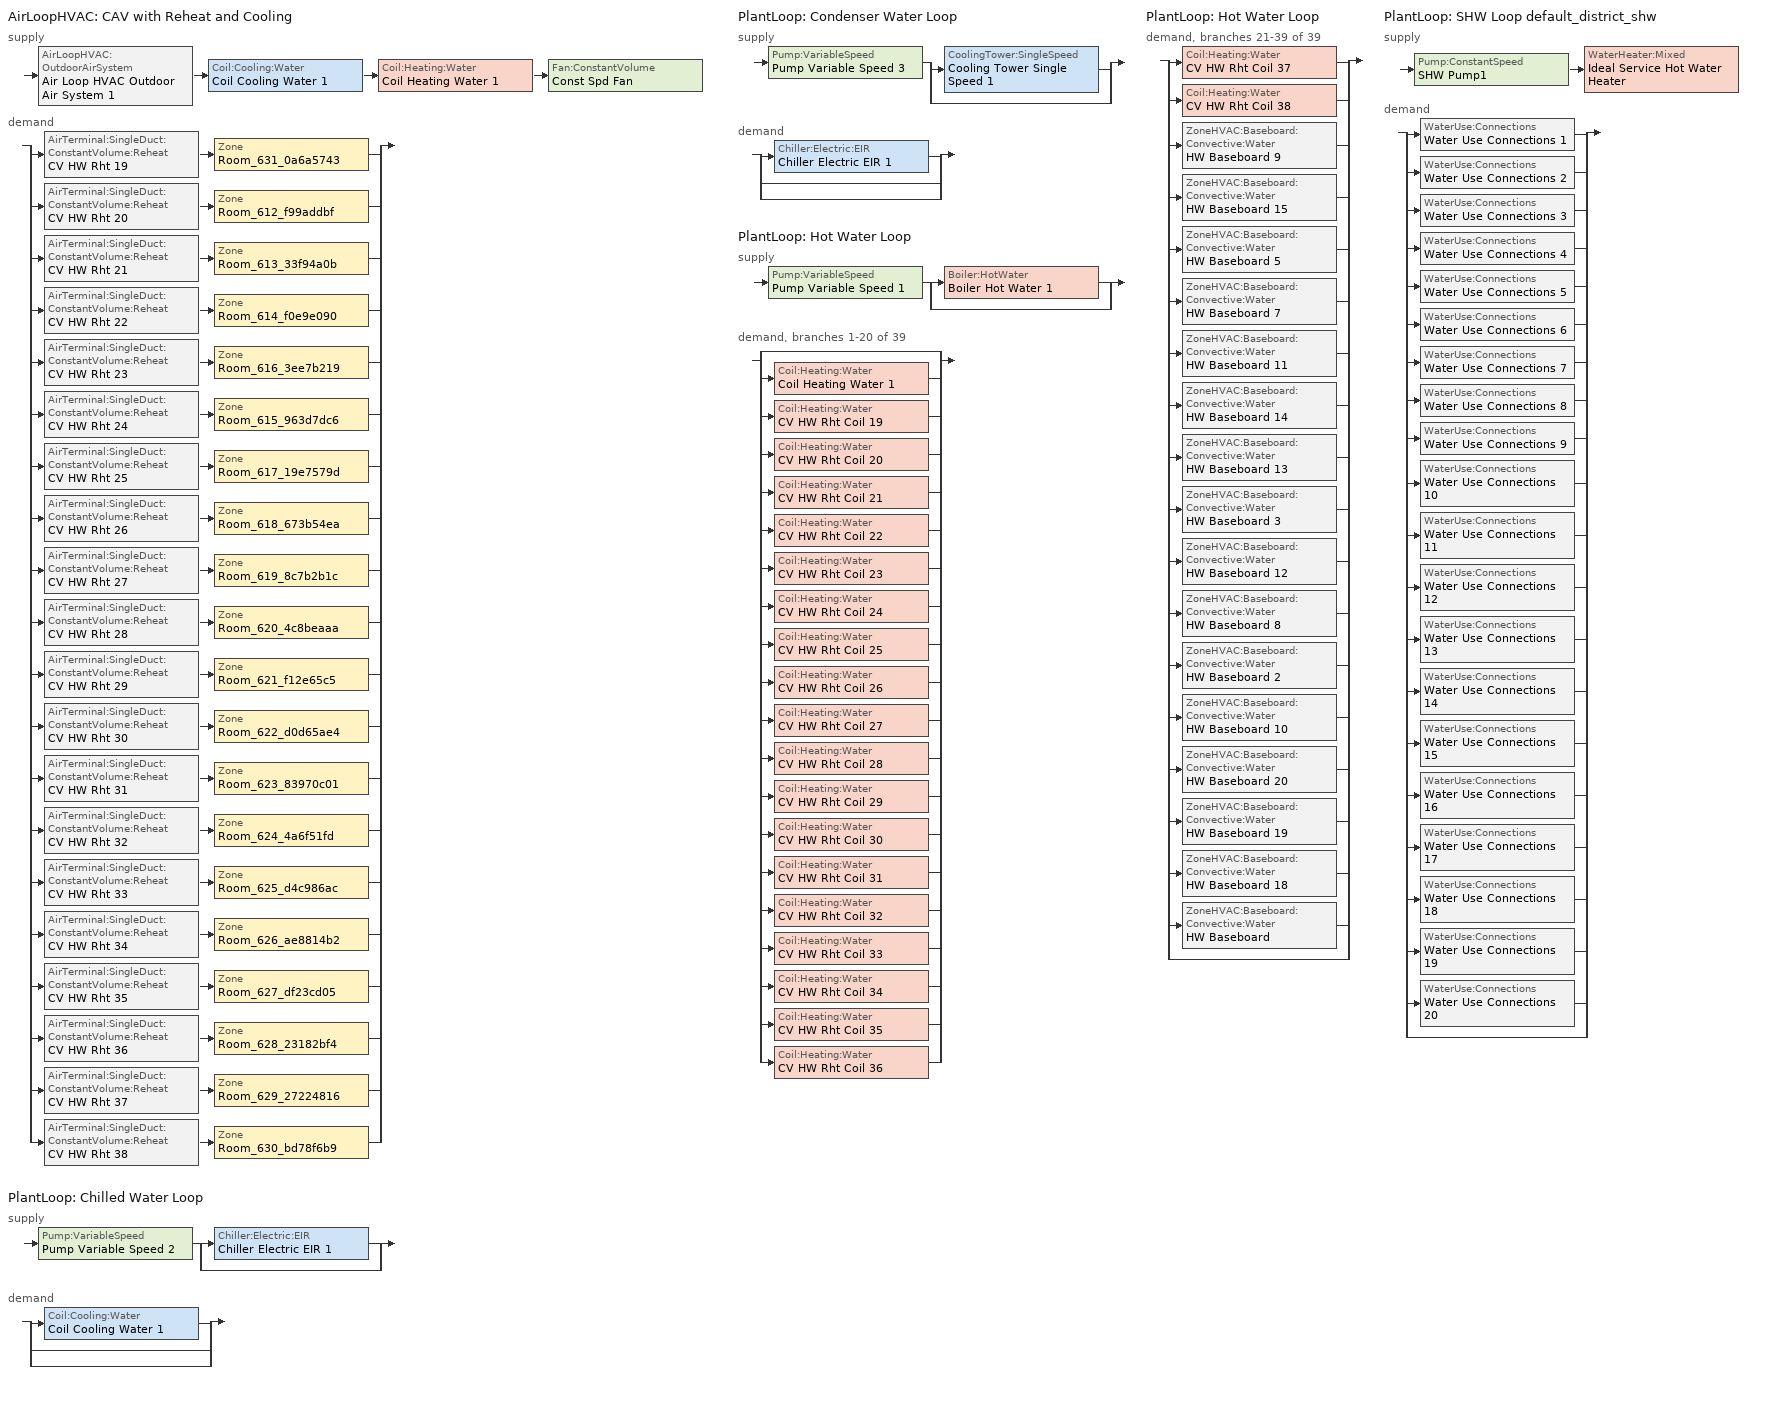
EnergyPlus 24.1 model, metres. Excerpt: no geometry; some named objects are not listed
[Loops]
AirLoopHVAC 'CAV with Reheat and Cooling'
 supply: AirLoopHVAC:OutdoorAirSystem 'Air Loop HVAC Outdoor Air System 1' > Coil:Cooling:Water 'Coil Cooling Water 1' > Coil:Heating:Water 'Coil Heating Water 1' > Fan:ConstantVolume 'Const Spd Fan'
 demand: split
  | AirTerminal:SingleDuct:ConstantVolume:Reheat 'CV HW Rht 19' > Zone 'Room_631_0a6a5743'
  | AirTerminal:SingleDuct:ConstantVolume:Reheat 'CV HW Rht 20' > Zone 'Room_612_f99addbf'
  | AirTerminal:SingleDuct:ConstantVolume:Reheat 'CV HW Rht 21' > Zone 'Room_613_33f94a0b'
  | AirTerminal:SingleDuct:ConstantVolume:Reheat 'CV HW Rht 22' > Zone 'Room_614_f0e9e090'
  | AirTerminal:SingleDuct:ConstantVolume:Reheat 'CV HW Rht 23' > Zone 'Room_616_3ee7b219'
  | AirTerminal:SingleDuct:ConstantVolume:Reheat 'CV HW Rht 24' > Zone 'Room_615_963d7dc6'
  | AirTerminal:SingleDuct:ConstantVolume:Reheat 'CV HW Rht 25' > Zone 'Room_617_19e7579d'
  | AirTerminal:SingleDuct:ConstantVolume:Reheat 'CV HW Rht 26' > Zone 'Room_618_673b54ea'
  | AirTerminal:SingleDuct:ConstantVolume:Reheat 'CV HW Rht 27' > Zone 'Room_619_8c7b2b1c'
  | AirTerminal:SingleDuct:ConstantVolume:Reheat 'CV HW Rht 28' > Zone 'Room_620_4c8beaaa'
  | AirTerminal:SingleDuct:ConstantVolume:Reheat 'CV HW Rht 29' > Zone 'Room_621_f12e65c5'
  | AirTerminal:SingleDuct:ConstantVolume:Reheat 'CV HW Rht 30' > Zone 'Room_622_d0d65ae4'
  | AirTerminal:SingleDuct:ConstantVolume:Reheat 'CV HW Rht 31' > Zone 'Room_623_83970c01'
  | AirTerminal:SingleDuct:ConstantVolume:Reheat 'CV HW Rht 32' > Zone 'Room_624_4a6f51fd'
  | AirTerminal:SingleDuct:ConstantVolume:Reheat 'CV HW Rht 33' > Zone 'Room_625_d4c986ac'
  | AirTerminal:SingleDuct:ConstantVolume:Reheat 'CV HW Rht 34' > Zone 'Room_626_ae8814b2'
  | AirTerminal:SingleDuct:ConstantVolume:Reheat 'CV HW Rht 35' > Zone 'Room_627_df23cd05'
  | AirTerminal:SingleDuct:ConstantVolume:Reheat 'CV HW Rht 36' > Zone 'Room_628_23182bf4'
  | AirTerminal:SingleDuct:ConstantVolume:Reheat 'CV HW Rht 37' > Zone 'Room_629_27224816'
  | AirTerminal:SingleDuct:ConstantVolume:Reheat 'CV HW Rht 38' > Zone 'Room_630_bd78f6b9'
PlantLoop 'Chilled Water Loop'
 supply: Pump:VariableSpeed 'Pump Variable Speed 2' > split
  | Chiller:Electric:EIR 'Chiller Electric EIR 1'
  | bypass
 demand: split
  | Coil:Cooling:Water 'Coil Cooling Water 1'
  | bypass
  | bypass
PlantLoop 'Condenser Water Loop'
 supply: Pump:VariableSpeed 'Pump Variable Speed 3' > split
  | CoolingTower:SingleSpeed 'Cooling Tower Single Speed 1'
  | bypass
 demand: split
  | Chiller:Electric:EIR 'Chiller Electric EIR 1'
  | bypass
  | bypass
PlantLoop 'Hot Water Loop'
 supply: Pump:VariableSpeed 'Pump Variable Speed 1' > split
  | Boiler:HotWater 'Boiler Hot Water 1'
  | bypass
 demand, branches 1-20 of 39: split
  | bypass
  | Coil:Heating:Water 'Coil Heating Water 1'
  | Coil:Heating:Water 'CV HW Rht Coil 19'
  | Coil:Heating:Water 'CV HW Rht Coil 20'
  | Coil:Heating:Water 'CV HW Rht Coil 21'
  | Coil:Heating:Water 'CV HW Rht Coil 22'
  | Coil:Heating:Water 'CV HW Rht Coil 23'
  | Coil:Heating:Water 'CV HW Rht Coil 24'
  | Coil:Heating:Water 'CV HW Rht Coil 25'
  | Coil:Heating:Water 'CV HW Rht Coil 26'
  | Coil:Heating:Water 'CV HW Rht Coil 27'
  | Coil:Heating:Water 'CV HW Rht Coil 28'
  | Coil:Heating:Water 'CV HW Rht Coil 29'
  | Coil:Heating:Water 'CV HW Rht Coil 30'
  | Coil:Heating:Water 'CV HW Rht Coil 31'
  | Coil:Heating:Water 'CV HW Rht Coil 32'
  | Coil:Heating:Water 'CV HW Rht Coil 33'
  | Coil:Heating:Water 'CV HW Rht Coil 34'
  | Coil:Heating:Water 'CV HW Rht Coil 35'
  | Coil:Heating:Water 'CV HW Rht Coil 36'
PlantLoop 'Hot Water Loop'
 demand, branches 21-39 of 39: split
  | Coil:Heating:Water 'CV HW Rht Coil 37'
  | Coil:Heating:Water 'CV HW Rht Coil 38'
  | ZoneHVAC:Baseboard:Convective:Water 'HW Baseboard 9'
  | ZoneHVAC:Baseboard:Convective:Water 'HW Baseboard 15'
  | ZoneHVAC:Baseboard:Convective:Water 'HW Baseboard 5'
  | ZoneHVAC:Baseboard:Convective:Water 'HW Baseboard 7'
  | ZoneHVAC:Baseboard:Convective:Water 'HW Baseboard 11'
  | ZoneHVAC:Baseboard:Convective:Water 'HW Baseboard 14'
  | ZoneHVAC:Baseboard:Convective:Water 'HW Baseboard 13'
  | ZoneHVAC:Baseboard:Convective:Water 'HW Baseboard 3'
  | ZoneHVAC:Baseboard:Convective:Water 'HW Baseboard 12'
  | ZoneHVAC:Baseboard:Convective:Water 'HW Baseboard 8'
  | ZoneHVAC:Baseboard:Convective:Water 'HW Baseboard 2'
  | ZoneHVAC:Baseboard:Convective:Water 'HW Baseboard 10'
  | ZoneHVAC:Baseboard:Convective:Water 'HW Baseboard 20'
  | ZoneHVAC:Baseboard:Convective:Water 'HW Baseboard 19'
  | ZoneHVAC:Baseboard:Convective:Water 'HW Baseboard 18'
  | ZoneHVAC:Baseboard:Convective:Water 'HW Baseboard'
  | bypass
PlantLoop 'SHW Loop default_district_shw'
 supply: Pump:ConstantSpeed 'SHW Pump1' > WaterHeater:Mixed 'Ideal Service Hot Water Heater'
 demand: split
  | WaterUse:Connections 'Water Use Connections 1'
  | WaterUse:Connections 'Water Use Connections 2'
  | WaterUse:Connections 'Water Use Connections 3'
  | WaterUse:Connections 'Water Use Connections 4'
  | WaterUse:Connections 'Water Use Connections 5'
  | WaterUse:Connections 'Water Use Connections 6'
  | WaterUse:Connections 'Water Use Connections 7'
  | WaterUse:Connections 'Water Use Connections 8'
  | WaterUse:Connections 'Water Use Connections 9'
  | WaterUse:Connections 'Water Use Connections 10'
  | WaterUse:Connections 'Water Use Connections 11'
  | WaterUse:Connections 'Water Use Connections 12'
  | WaterUse:Connections 'Water Use Connections 13'
  | WaterUse:Connections 'Water Use Connections 14'
  | WaterUse:Connections 'Water Use Connections 15'
  | WaterUse:Connections 'Water Use Connections 16'
  | WaterUse:Connections 'Water Use Connections 17'
  | WaterUse:Connections 'Water Use Connections 18'
  | WaterUse:Connections 'Water Use Connections 19'
  | WaterUse:Connections 'Water Use Connections 20'
  | bypass
[ZoneControl:Thermostat] Temperature Difference Between Cutout And Setpoint {deltaC}=0
Name | Zone or ZoneList | Control Type Schedule | Control 1
Room_612_f99addbf Thermostat | Room_612_f99addbf | Room_612_f99addbf Thermostat Schedule | MediumOffice Building_Setpoint
Room_613_33f94a0b Thermostat | Room_613_33f94a0b | Room_613_33f94a0b Thermostat Schedule | MediumOffice Building_Setpoint 1
Room_614_f0e9e090 Thermostat | Room_614_f0e9e090 | Room_614_f0e9e090 Thermostat Schedule | MediumOffice Building_Setpoint 2
Room_615_963d7dc6 Thermostat | Room_615_963d7dc6 | Room_615_963d7dc6 Thermostat Schedule | MediumOffice Building_Setpoint 3
Room_616_3ee7b219 Thermostat | Room_616_3ee7b219 | Room_616_3ee7b219 Thermostat Schedule | MediumOffice Building_Setpoint 4
Room_617_19e7579d Thermostat | Room_617_19e7579d | Room_617_19e7579d Thermostat Schedule | MediumOffice Building_Setpoint 5
Room_618_673b54ea Thermostat | Room_618_673b54ea | Room_618_673b54ea Thermostat Schedule | MediumOffice Building_Setpoint 6
Room_619_8c7b2b1c Thermostat | Room_619_8c7b2b1c | Room_619_8c7b2b1c Thermostat Schedule | MediumOffice Building_Setpoint 7
Room_620_4c8beaaa Thermostat | Room_620_4c8beaaa | Room_620_4c8beaaa Thermostat Schedule | MediumOffice Building_Setpoint 8
Room_621_f12e65c5 Thermostat | Room_621_f12e65c5 | Room_621_f12e65c5 Thermostat Schedule | MediumOffice Building_Setpoint 9
Room_622_d0d65ae4 Thermostat | Room_622_d0d65ae4 | Room_622_d0d65ae4 Thermostat Schedule | MediumOffice Building_Setpoint 10
Room_623_83970c01 Thermostat | Room_623_83970c01 | Room_623_83970c01 Thermostat Schedule | MediumOffice Building_Setpoint 11
Room_624_4a6f51fd Thermostat | Room_624_4a6f51fd | Room_624_4a6f51fd Thermostat Schedule | MediumOffice Building_Setpoint 12
Room_625_d4c986ac Thermostat | Room_625_d4c986ac | Room_625_d4c986ac Thermostat Schedule | MediumOffice Building_Setpoint 13
Room_626_ae8814b2 Thermostat | Room_626_ae8814b2 | Room_626_ae8814b2 Thermostat Schedule | MediumOffice Building_Setpoint 14
Room_627_df23cd05 Thermostat | Room_627_df23cd05 | Room_627_df23cd05 Thermostat Schedule | MediumOffice Building_Setpoint 15
Room_628_23182bf4 Thermostat | Room_628_23182bf4 | Room_628_23182bf4 Thermostat Schedule | MediumOffice Building_Setpoint 16
Room_629_27224816 Thermostat | Room_629_27224816 | Room_629_27224816 Thermostat Schedule | MediumOffice Building_Setpoint 17
Room_630_bd78f6b9 Thermostat | Room_630_bd78f6b9 | Room_630_bd78f6b9 Thermostat Schedule | MediumOffice Building_Setpoint 18
Room_631_0a6a5743 Thermostat | Room_631_0a6a5743 | Room_631_0a6a5743 Thermostat Schedule | MediumOffice Building_Setpoint 19
[ThermostatSetpoint:DualSetpoint] Heating Setpoint Temperature Schedule=NECB-A-Thermostat Setpoint-Heating; Cooling Setpoint Temperature Schedule=NECB-A-Thermostat Setpoint-Cooling
MediumOffice Building_Setpoint; MediumOffice Building_Setpoint 1; MediumOffice Building_Setpoint 2; MediumOffice Building_Setpoint 3; MediumOffice Building_Setpoint 4; MediumOffice Building_Setpoint 5; MediumOffice Building_Setpoint 6; MediumOffice Building_Setpoint 7; MediumOffice Building_Setpoint 8; MediumOffice Building_Setpoint 9; MediumOffice Building_Setpoint 10; MediumOffice Building_Setpoint 11; MediumOffice Building_Setpoint 12; MediumOffice Building_Setpoint 13; MediumOffice Building_Setpoint 14; MediumOffice Building_Setpoint 15; MediumOffice Building_Setpoint 16; MediumOffice Building_Setpoint 17; MediumOffice Building_Setpoint 18; MediumOffice Building_Setpoint 19
[AirTerminal:SingleDuct:ConstantVolume:Reheat] Availability Schedule=Always On Discrete hvac_library; Maximum Air Flow Rate {m3/s}=Autosize; Maximum Hot Water or Steam Flow Rate {m3/s}=Autosize; Minimum Hot Water or Steam Flow Rate {m3/s}=0; Convergence Tolerance=0.001; Maximum Reheat Air Temperature {C}=35
Name | Reheat Coil
CV HW Rht 20 | CV HW Rht Coil 20
CV HW Rht 21 | CV HW Rht Coil 21
CV HW Rht 22 | CV HW Rht Coil 22
CV HW Rht 24 | CV HW Rht Coil 24
CV HW Rht 23 | CV HW Rht Coil 23
CV HW Rht 25 | CV HW Rht Coil 25
CV HW Rht 26 | CV HW Rht Coil 26
CV HW Rht 27 | CV HW Rht Coil 27
CV HW Rht 28 | CV HW Rht Coil 28
CV HW Rht 29 | CV HW Rht Coil 29
CV HW Rht 30 | CV HW Rht Coil 30
CV HW Rht 31 | CV HW Rht Coil 31
CV HW Rht 32 | CV HW Rht Coil 32
CV HW Rht 33 | CV HW Rht Coil 33
CV HW Rht 34 | CV HW Rht Coil 34
CV HW Rht 35 | CV HW Rht Coil 35
CV HW Rht 36 | CV HW Rht Coil 36
CV HW Rht 37 | CV HW Rht Coil 37
CV HW Rht 38 | CV HW Rht Coil 38
CV HW Rht 19 | CV HW Rht Coil 19
[Coil:Heating:Water] U-Factor Times Area Value {W/K}=Autosize; Maximum Water Flow Rate {m3/s}=Autosize; Performance Input Method=UFactorTimesAreaAndDesignWaterFlowRate; Rated Capacity {W}=Autosize; Rated Inlet Water Temperature {C}=82.2; Rated Inlet Air Temperature {C}=16.6; Rated Outlet Water Temperature {C}=71.1; Rated Outlet Air Temperature {C}=32.2; Rated Ratio for Air and Water Convection=0.5
Name | Availability Schedule
CV HW Rht Coil 20; CV HW Rht Coil 21; CV HW Rht Coil 22; CV HW Rht Coil 24; CV HW Rht Coil 23; CV HW Rht Coil 25; CV HW Rht Coil 26; CV HW Rht Coil 27; CV HW Rht Coil 28; CV HW Rht Coil 29; CV HW Rht Coil 30; CV HW Rht Coil 31; CV HW Rht Coil 32; CV HW Rht Coil 33; CV HW Rht Coil 34; CV HW Rht Coil 35; CV HW Rht Coil 36; CV HW Rht Coil 37; CV HW Rht Coil 38; CV HW Rht Coil 19 | Always On Discrete hvac_library
Coil Heating Water 1 | Always On Discrete
[ZoneHVAC:Baseboard:Convective:Water] Availability Schedule=Always On Discrete hvac_library; Heating Design Capacity Method=HeatingDesignCapacity; Heating Design Capacity {W}=Autosize; Heating Design Capacity Per Floor Area {W/m2}=0; Fraction of Autosized Heating Design Capacity=0.8; U-Factor Times Area Value {W/K}=Autosize; Maximum Water Flow Rate {m3/s}=Autosize; Convergence Tolerance=0.001
HW Baseboard; HW Baseboard 18; HW Baseboard 19; HW Baseboard 20; HW Baseboard 10; HW Baseboard 2; HW Baseboard 8; HW Baseboard 12; HW Baseboard 3; HW Baseboard 13; HW Baseboard 14; HW Baseboard 11; HW Baseboard 7; HW Baseboard 5; HW Baseboard 15; HW Baseboard 9
[Fan:ZoneExhaust] Fan Total Efficiency=0.6; Pressure Rise {Pa}=0; System Availability Manager Coupling Mode=Decoupled
Zone Exhaust Fan; Zone Exhaust Fan 18; Zone Exhaust Fan 19; Zone Exhaust Fan 20; Zone Exhaust Fan 10; Zone Exhaust Fan 2; Zone Exhaust Fan 8; Zone Exhaust Fan 12; Zone Exhaust Fan 3; Zone Exhaust Fan 13; Zone Exhaust Fan 14; Zone Exhaust Fan 11; Zone Exhaust Fan 7; Zone Exhaust Fan 5; Zone Exhaust Fan 15; Zone Exhaust Fan 9; Zone Exhaust Fan 4; Zone Exhaust Fan 6; Zone Exhaust Fan 1; Zone Exhaust Fan 16
[Zone equipment]
Room_612_f99addbf: CV HW Rht 20, HW Baseboard, Zone Exhaust Fan
Room_613_33f94a0b: CV HW Rht 21, HW Baseboard 18, Zone Exhaust Fan 18
Room_614_f0e9e090: CV HW Rht 22, HW Baseboard 19, Zone Exhaust Fan 19
Room_615_963d7dc6: CV HW Rht 24, HW Baseboard 20, Zone Exhaust Fan 20
Room_616_3ee7b219: CV HW Rht 23, HW Baseboard 10, Zone Exhaust Fan 10
Room_617_19e7579d: CV HW Rht 25, HW Baseboard 2, Zone Exhaust Fan 2
Room_618_673b54ea: CV HW Rht 26, HW Baseboard 8, Zone Exhaust Fan 8
Room_619_8c7b2b1c: CV HW Rht 27, HW Baseboard 12, Zone Exhaust Fan 12
Room_620_4c8beaaa: CV HW Rht 28, HW Baseboard 3, Zone Exhaust Fan 3
Room_621_f12e65c5: CV HW Rht 29, HW Baseboard 13, Zone Exhaust Fan 13
Room_622_d0d65ae4: CV HW Rht 30, HW Baseboard 14, Zone Exhaust Fan 14
Room_623_83970c01: CV HW Rht 31, HW Baseboard 11, Zone Exhaust Fan 11
Room_624_4a6f51fd: CV HW Rht 32, HW Baseboard 7, Zone Exhaust Fan 7
Room_625_d4c986ac: CV HW Rht 33, HW Baseboard 5, Zone Exhaust Fan 5
Room_626_ae8814b2: CV HW Rht 34, HW Baseboard 15, Zone Exhaust Fan 15
Room_627_df23cd05: CV HW Rht 35, HW Baseboard 9, Zone Exhaust Fan 9
Room_628_23182bf4: CV HW Rht 36, Zone Exhaust Fan 4
Room_629_27224816: CV HW Rht 37, Zone Exhaust Fan 6
Room_630_bd78f6b9: CV HW Rht 38, Zone Exhaust Fan 1
Room_631_0a6a5743: CV HW Rht 19, Zone Exhaust Fan 16
[Sizing:Zone] Zone Cooling Design Supply Air Temperature Input Method=SupplyAirTemperature; Zone Cooling Design Supply Air Temperature {C}=14; Zone Cooling Design Supply Air Temperature Difference {deltaC}=11.11; Zone Heating Design Supply Air Temperature Input Method=SupplyAirTemperature; Zone Heating Design Supply Air Temperature {C}=40; Zone Heating Design Supply Air Temperature Difference {deltaC}=11.11; Zone Cooling Design Supply Air Humidity Ratio {kgWater/kgDryAir}=0.0085; Zone Heating Design Supply Air Humidity Ratio {kgWater/kgDryAir}=0.008; Cooling Design Air Flow Method=DesignDay; Cooling Design Air Flow Rate {m3/s}=0; Cooling Minimum Air Flow per Zone Floor Area {m3/s-m2}=0.000762; Cooling Minimum Air Flow {m3/s}=0; Cooling Minimum Air Flow Fraction=0; Heating Design Air Flow Method=DesignDay; Heating Design Air Flow Rate {m3/s}=0; Heating Maximum Air Flow per Zone Floor Area {m3/s-m2}=0.002032; Heating Maximum Air Flow {m3/s}=0.141576; Heating Maximum Air Flow Fraction=0.3; Account for Dedicated Outdoor Air System=No; Zone Load Sizing Method=Sensible Load Only No Latent Load; Zone Latent Cooling Design Supply Air Humidity Ratio Input Method=HumidityRatioDifference; Zone Cooling Design Supply Air Humidity Ratio Difference {kgWater/kgDryAir}=0.005; Zone Latent Heating Design Supply Air Humidity Ratio Input Method=HumidityRatioDifference; Zone Humidification Design Supply Air Humidity Ratio Difference {kgWater/kgDryAir}=0.005
Name | Design Specification Outdoor Air Object
Room_612_f99addbf | Room_612_f99addbf DSOA Space List
Room_613_33f94a0b | Room_613_33f94a0b DSOA Space List
Room_614_f0e9e090 | Room_614_f0e9e090 DSOA Space List
Room_615_963d7dc6 | Room_615_963d7dc6 DSOA Space List
Room_616_3ee7b219 | Room_616_3ee7b219 DSOA Space List
Room_617_19e7579d | Room_617_19e7579d DSOA Space List
Room_618_673b54ea | Room_618_673b54ea DSOA Space List
Room_619_8c7b2b1c | Room_619_8c7b2b1c DSOA Space List
Room_620_4c8beaaa | Room_620_4c8beaaa DSOA Space List
Room_621_f12e65c5 | Room_621_f12e65c5 DSOA Space List
Room_622_d0d65ae4 | Room_622_d0d65ae4 DSOA Space List
Room_623_83970c01 | Room_623_83970c01 DSOA Space List
Room_624_4a6f51fd | Room_624_4a6f51fd DSOA Space List
Room_625_d4c986ac | Room_625_d4c986ac DSOA Space List
Room_626_ae8814b2 | Room_626_ae8814b2 DSOA Space List
Room_627_df23cd05 | Room_627_df23cd05 DSOA Space List
Room_628_23182bf4 | Room_628_23182bf4 DSOA Space List
Room_629_27224816 | Room_629_27224816 DSOA Space List
Room_630_bd78f6b9 | Room_630_bd78f6b9 DSOA Space List
Room_631_0a6a5743 | Room_631_0a6a5743 DSOA Space List
[Controller:MechanicalVentilation]
Controller Mechanical Ventilation 1: Availability Schedule=Always On Discrete; Demand Controlled Ventilation=No; System Outdoor Air Method=ZoneSum; Zone or ZoneList Name 1=Room_612_f99addbf; Design Specification Outdoor Air Object Name 1=MediumOffice Building_Ventilation; Zone or ZoneList Name 2=Room_613_33f94a0b; Design Specification Outdoor Air Object Name 2=MediumOffice Building_Ventilation; Zone or ZoneList Name 3=Room_614_f0e9e090; Design Specification Outdoor Air Object Name 3=MediumOffice Building_Ventilation; Zone or ZoneList Name 4=Room_615_963d7dc6; Design Specification Outdoor Air Object Name 4=MediumOffice Building_Ventilation; Zone or ZoneList Name 5=Room_616_3ee7b219; Design Specification Outdoor Air Object Name 5=MediumOffice Building_Ventilation; Zone or ZoneList Name 6=Room_617_19e7579d; Design Specification Outdoor Air Object Name 6=MediumOffice Building_Ventilation; Zone or ZoneList Name 7=Room_618_673b54ea; Design Specification Outdoor Air Object Name 7=MediumOffice Building_Ventilation; Zone or ZoneList Name 8=Room_619_8c7b2b1c; Design Specification Outdoor Air Object Name 8=MediumOffice Building_Ventilation; Zone or ZoneList Name 9=Room_620_4c8beaaa; Design Specification Outdoor Air Object Name 9=MediumOffice Building_Ventilation; Zone or ZoneList Name 10=Room_621_f12e65c5; Design Specification Outdoor Air Object Name 10=MediumOffice Building_Ventilation; Zone or ZoneList Name 11=Room_622_d0d65ae4; Design Specification Outdoor Air Object Name 11=MediumOffice Building_Ventilation; Zone or ZoneList Name 12=Room_623_83970c01; Design Specification Outdoor Air Object Name 12=MediumOffice Building_Ventilation; Zone or ZoneList Name 13=Room_624_4a6f51fd; Design Specification Outdoor Air Object Name 13=MediumOffice Building_Ventilation; Zone or ZoneList Name 14=Room_625_d4c986ac; Design Specification Outdoor Air Object Name 14=MediumOffice Building_Ventilation; Zone or ZoneList Name 15=Room_626_ae8814b2; Design Specification Outdoor Air Object Name 15=MediumOffice Building_Ventilation; Zone or ZoneList Name 16=Room_627_df23cd05; Design Specification Outdoor Air Object Name 16=MediumOffice Building_Ventilation; Zone or ZoneList Name 17=Room_628_23182bf4; Design Specification Outdoor Air Object Name 17=MediumOffice Building_Ventilation; Zone or ZoneList Name 18=Room_629_27224816; Design Specification Outdoor Air Object Name 18=MediumOffice Building_Ventilation; Zone or ZoneList Name 19=Room_630_bd78f6b9; Design Specification Outdoor Air Object Name 19=MediumOffice Building_Ventilation; Zone or ZoneList Name 20=Room_631_0a6a5743; Design Specification Outdoor Air Object Name 20=MediumOffice Building_Ventilation
[DesignSpecification:OutdoorAir]
MediumOffice Building_Ventilation: Outdoor Air Method=Sum; Outdoor Air Flow per Person {m3/s-person}=0.00175762; Outdoor Air Flow per Zone Floor Area {m3/s-m2}=0.000336663; Outdoor Air Flow per Zone {m3/s}=0; Outdoor Air Flow Air Changes per Hour {1/hr}=0
[DesignSpecification:OutdoorAir:SpaceList] Space Design Specification Outdoor Air Object Name 1=MediumOffice Building_Ventilation
Name | Space Name 1
Room_612_f99addbf DSOA Space List | Room_612_f99addbf_Space
Room_613_33f94a0b DSOA Space List | Room_613_33f94a0b_Space
Room_614_f0e9e090 DSOA Space List | Room_614_f0e9e090_Space
Room_615_963d7dc6 DSOA Space List | Room_615_963d7dc6_Space
Room_616_3ee7b219 DSOA Space List | Room_616_3ee7b219_Space
Room_617_19e7579d DSOA Space List | Room_617_19e7579d_Space
Room_618_673b54ea DSOA Space List | Room_618_673b54ea_Space
Room_619_8c7b2b1c DSOA Space List | Room_619_8c7b2b1c_Space
Room_620_4c8beaaa DSOA Space List | Room_620_4c8beaaa_Space
Room_621_f12e65c5 DSOA Space List | Room_621_f12e65c5_Space
Room_622_d0d65ae4 DSOA Space List | Room_622_d0d65ae4_Space
Room_623_83970c01 DSOA Space List | Room_623_83970c01_Space
Room_624_4a6f51fd DSOA Space List | Room_624_4a6f51fd_Space
Room_625_d4c986ac DSOA Space List | Room_625_d4c986ac_Space
Room_626_ae8814b2 DSOA Space List | Room_626_ae8814b2_Space
Room_627_df23cd05 DSOA Space List | Room_627_df23cd05_Space
Room_628_23182bf4 DSOA Space List | Room_628_23182bf4_Space
Room_629_27224816 DSOA Space List | Room_629_27224816_Space
Room_630_bd78f6b9 DSOA Space List | Room_630_bd78f6b9_Space
Room_631_0a6a5743 DSOA Space List | Room_631_0a6a5743_Space
[AirLoopHVAC]
CAV with Reheat and Cooling: Design Supply Air Flow Rate {m3/s}=AutoSize; Design Return Air Flow Fraction of Supply Air Flow=1
[Sizing:System]
CAV with Reheat and Cooling: Type of Load to Size On=Sensible; Design Outdoor Air Flow Rate {m3/s}=Autosize; Central Heating Maximum System Air Flow Ratio=0.3; Preheat Design Temperature {C}=7; Preheat Design Humidity Ratio {kgWater/kgDryAir}=0.008; Precool Design Temperature {C}=12.8; Precool Design Humidity Ratio {kgWater/kgDryAir}=0.008; Central Cooling Design Supply Air Temperature {C}=12.8; Central Heating Design Supply Air Temperature {C}=12.8; Type of Zone Sum to Use=NonCoincident; 100% Outdoor Air in Cooling=Yes; 100% Outdoor Air in Heating=Yes; Central Cooling Design Supply Air Humidity Ratio {kgWater/kgDryAir}=0.0085; Central Heating Design Supply Air Humidity Ratio {kgWater/kgDryAir}=0.008; Cooling Supply Air Flow Rate Method=DesignDay; Cooling Supply Air Flow Rate {m3/s}=0; Cooling Supply Air Flow Rate Per Floor Area {m3/s-m2}=0.00996765; Cooling Fraction of Autosized Cooling Supply Air Flow Rate=1; Cooling Supply Air Flow Rate Per Unit Cooling Capacity {m3/s-W}=3.94755e-05; Heating Supply Air Flow Rate Method=DesignDay; Heating Supply Air Flow Rate {m3/s}=0; Heating Supply Air Flow Rate Per Floor Area {m3/s-m2}=0.00996765; Heating Fraction of Autosized Heating Supply Air Flow Rate=1; Heating Fraction of Autosized Cooling Supply Air Flow Rate=1; Heating Supply Air Flow Rate Per Unit Heating Capacity {m3/s-W}=3.15882e-05; System Outdoor Air Method=ZoneSum; Zone Maximum Outdoor Air Fraction=1; Cooling Design Capacity Method=CoolingDesignCapacity; Cooling Design Capacity {W}=Autosize; Cooling Design Capacity Per Floor Area {W/m2}=234.7; Fraction of Autosized Cooling Design Capacity=1; Heating Design Capacity Method=HeatingDesignCapacity; Heating Design Capacity {W}=Autosize; Heating Design Capacity Per Floor Area {W/m2}=157; Fraction of Autosized Heating Design Capacity=1; Central Cooling Capacity Control Method=OnOff; Occupant Diversity=Autosize
[Controller:WaterCoil] Control Variable=Temperature; Actuator Variable=Flow; Controller Convergence Tolerance {deltaC}=Autosize; Maximum Actuated Flow {m3/s}=Autosize; Minimum Actuated Flow {m3/s}=0
Name | Action
Controller Water Coil 2 | Reverse
Controller Water Coil 1 | Normal
[Controller:OutdoorAir]
Controller Outdoor Air 1: Minimum Outdoor Air Flow Rate {m3/s}=0; Maximum Outdoor Air Flow Rate {m3/s}=Autosize; Economizer Control Type=NoEconomizer; Economizer Control Action Type=ModulateFlow; Economizer Maximum Limit Dry-Bulb Temperature {C}=28; Economizer Maximum Limit Enthalpy {J/kg}=64000; Economizer Minimum Limit Dry-Bulb Temperature {C}=-100; Lockout Type=NoLockout; Minimum Limit Type=FixedMinimum; Mechanical Ventilation Controller=Controller Mechanical Ventilation 1; High Humidity Control=No; Control High Indoor Humidity Based on Outdoor Humidity Ratio=Yes; Heat Recovery Bypass Control Type=BypassWhenWithinEconomizerLimits; Economizer Operation Staging=InterlockedWithMechanicalCooling
[SetpointManager:MixedAir] Control Variable=Temperature
Node 113 OS Default SPM; Node 114 OS Default SPM; Node 115 OS Default SPM
[Coil:Cooling:Water]
Coil Cooling Water 1: Availability Schedule=Always On Discrete; Design Water Flow Rate {m3/s}=Autosize; Design Air Flow Rate {m3/s}=Autosize; Design Inlet Water Temperature {C}=Autosize; Design Inlet Air Temperature {C}=Autosize; Design Outlet Air Temperature {C}=Autosize; Design Inlet Air Humidity Ratio {kgWater/kgDryAir}=Autosize; Design Outlet Air Humidity Ratio {kgWater/kgDryAir}=Autosize; Type of Analysis=SimpleAnalysis; Heat Exchanger Configuration=CrossFlow
[Fan:ConstantVolume]
Const Spd Fan: Availability Schedule=Always On Discrete; Fan Total Efficiency=0.7; Pressure Rise {Pa}=250; Maximum Flow Rate {m3/s}=AutoSize; Motor Efficiency=0.9; Motor In Airstream Fraction=1
[SetpointManager:Warmest]
Warmest Zone Supply Air Temp Reset: Control Variable=Temperature; HVAC Air Loop=CAV with Reheat and Cooling; Minimum Setpoint Temperature {C}=15; Maximum Setpoint Temperature {C}=26; Strategy=MaximumTemperature
[PlantLoop] Fluid Type=Water; Maximum Loop Flow Rate {m3/s}=Autosize; Minimum Loop Flow Rate {m3/s}=0; Plant Loop Volume {m3}=Autocalculate; Load Distribution Scheme=Optimal; Plant Loop Demand Calculation Scheme=SingleSetpoint; Common Pipe Simulation=None
Name | Plant Equipment Operation Scheme | Maximum Loop Temperature {C} | Minimum Loop Temperature {C}
Chilled Water Loop | Chilled Water Loop Operation Schemes | 100 | 0
Condenser Water Loop | Condenser Water Loop Operation Schemes | 100 | 0
Hot Water Loop | Hot Water Loop Operation Schemes | 100 | 0
SHW Loop default_district_shw | SHW Loop default_district_shw Operation Schemes | 60 | 10
[Sizing:Plant] Sizing Option=NonCoincident; Zone Timesteps in Averaging Window=1; Coincident Sizing Factor Mode=None
Name | Loop Type | Design Loop Exit Temperature {C} | Loop Design Temperature Difference {deltaC}
Chilled Water Loop | Cooling | 7.22 | 6.67
Condenser Water Loop | Condenser | 29.4 | 5.6
Hot Water Loop | Heating | 82 | 11
SHW Loop default_district_shw | Heating | 60 | 5
[Pump:VariableSpeed] Design Maximum Flow Rate {m3/s}=Autosize; Design Pump Head {Pa}=179352; Design Power Consumption {W}=Autosize; Motor Efficiency=0.9; Fraction of Motor Inefficiencies to Fluid Stream=0; Coefficient 1 of the Part Load Performance Curve=0; Coefficient 2 of the Part Load Performance Curve=1; Coefficient 3 of the Part Load Performance Curve=0; Coefficient 4 of the Part Load Performance Curve=0; Design Minimum Flow Rate {m3/s}=0; Pump Control Type=Intermittent; Skin Loss Radiative Fraction=0.5; Design Power Sizing Method=PowerPerFlowPerPressure; Design Electric Power per Unit Flow Rate {W/(m3/s)}=348701.1; Design Shaft Power per Unit Flow Rate per Unit Head {W/((m3/s)-Pa)}=1.28205; Design Minimum Flow Rate Fraction=0
Pump Variable Speed 2; Pump Variable Speed 3; Pump Variable Speed 1
[Chiller:Electric:EIR]
Chiller Electric EIR 1: Reference Capacity {W}=Autosize; Reference COP {W/W}=5.5; Reference Leaving Chilled Water Temperature {C}=6.67; Reference Entering Condenser Fluid Temperature {C}=29.4; Reference Chilled Water Flow Rate {m3/s}=Autosize; Reference Condenser Fluid Flow Rate {m3/s}=Autosize; Cooling Capacity Function of Temperature Curve=Curve Biquadratic 1; Electric Input to Cooling Output Ratio Function of Temperature Curve=Curve Biquadratic 2; Electric Input to Cooling Output Ratio Function of Part Load Ratio Curve=Curve Quadratic 1; Minimum Part Load Ratio=0.1; Maximum Part Load Ratio=1; Optimum Part Load Ratio=1; Minimum Unloading Ratio=0.2; Condenser Type=WaterCooled; Condenser Fan Power Ratio {W/W}=0; Fraction of Compressor Electric Consumption Rejected by Condenser=1; Leaving Chilled Water Lower Temperature Limit {C}=2; Chiller Flow Mode=NotModulated; Sizing Factor=1; Basin Heater Capacity {W/K}=0; Basin Heater Setpoint Temperature {C}=10; Condenser Heat Recovery Relative Capacity Fraction=1
[SetpointManager:Scheduled] Control Variable=Temperature
Name | Schedule
Setpoint Manager Scheduled 4 | Chilled_Water_Temperature
Setpoint Manager Scheduled 3 | Hot_Water_Temperature
Setpoint Manager Scheduled 1 | 60C Hot Water
[PlantEquipmentOperationSchemes] Control Scheme Schedule Name 1=Always On Discrete
Name | Control Scheme Object Type 1 | Control Scheme Name 1
Chilled Water Loop Operation Schemes | PlantEquipmentOperation:CoolingLoad | Chilled Water Loop Cooling Operation Scheme
Condenser Water Loop Operation Schemes | PlantEquipmentOperation:CoolingLoad | Condenser Water Loop Cooling Operation Scheme
Hot Water Loop Operation Schemes | PlantEquipmentOperation:HeatingLoad | Hot Water Loop Heating Operation Scheme
SHW Loop default_district_shw Operation Schemes | PlantEquipmentOperation:HeatingLoad | SHW Loop default_district_shw Heating Operation Scheme
[PlantEquipmentOperation:CoolingLoad] Load Range Lower Limit 1 {W}=0; Load Range Upper Limit 1 {W}=1000000000
Name | Range Equipment List Name 1
Chilled Water Loop Cooling Operation Scheme | Chilled Water Loop Cooling Equipment List
Condenser Water Loop Cooling Operation Scheme | Condenser Water Loop Cooling Equipment List
[PlantEquipmentList]
Chilled Water Loop Cooling Equipment List: Chiller:Electric:EIR, Chiller Electric EIR 1
Condenser Water Loop Cooling Equipment List: CoolingTower:SingleSpeed, Cooling Tower Single Speed 1
Hot Water Loop Heating Equipment List: Boiler:HotWater, Boiler Hot Water 1
SHW Loop default_district_shw Heating Equipment List: WaterHeater:Mixed, Ideal Service Hot Water Heater
[CoolingTower:SingleSpeed]
Cooling Tower Single Speed 1: Design Water Flow Rate {m3/s}=Autosize; Design Air Flow Rate {m3/s}=Autosize; Design Fan Power {W}=Autosize; Design U-Factor Times Area Value {W/K}=Autosize; Free Convection Regime Air Flow Rate {m3/s}=Autosize; Free Convection Regime Air Flow Rate Sizing Factor=0.1; Free Convection Regime U-Factor Times Area Value {W/K}=Autosize; Free Convection U-Factor Times Area Value Sizing Factor=0.1; Performance Input Method=UFactorTimesAreaAndDesignWaterFlowRate; Heat Rejection Capacity and Nominal Capacity Sizing Ratio=1.25; Free Convection Capacity {W}=0; Free Convection Nominal Capacity Sizing Factor=0.1; Design Inlet Air Dry-Bulb Temperature {C}=35; Design Inlet Air Wet-Bulb Temperature {C}=25.6; Design Approach Temperature {deltaC}=Autosize; Design Range Temperature {deltaC}=Autosize; Basin Heater Capacity {W/K}=0; Basin Heater Setpoint Temperature {C}=2; Evaporation Loss Mode=LossFactor; Evaporation Loss Factor {percent/K}=0.2; Drift Loss Percent {percent}=0.008; Blowdown Calculation Mode=ConcentrationRatio; Blowdown Concentration Ratio=3; Capacity Control=FanCycling; Number of Cells=1; Cell Control=MinimalCell; Cell Minimum  Water Flow Rate Fraction=0.33; Cell Maximum Water Flow Rate Fraction=2.5; Sizing Factor=1
[SetpointManager:FollowOutdoorAirTemperature]
Setpoint Manager Follow Outdoor Air Temperature 1: Control Variable=Temperature; Reference Temperature Type=OutdoorAirWetBulb; Offset Temperature Difference {deltaC}=1.5; Maximum Setpoint Temperature {C}=80; Minimum Setpoint Temperature {C}=6
[Boiler:HotWater]
Boiler Hot Water 1: Fuel Type=NaturalGas; Nominal Capacity {W}=Autosize; Nominal Thermal Efficiency=0.8; Efficiency Curve Temperature Evaluation Variable=LeavingBoiler; Normalized Boiler Efficiency Curve=Boiler Efficiency; Design Water Flow Rate {m3/s}=Autosize; Minimum Part Load Ratio=0; Maximum Part Load Ratio=1; Optimum Part Load Ratio=1; Water Outlet Upper Temperature Limit {C}=99; Boiler Flow Mode=ConstantFlow; On Cycle Parasitic Electric Load {W}=0; Sizing Factor=1; Off Cycle Parasitic Fuel Load {W}=0
[PlantEquipmentOperation:HeatingLoad] Load Range Lower Limit 1 {W}=0; Load Range Upper Limit 1 {W}=1000000000
Name | Range Equipment List Name 1
Hot Water Loop Heating Operation Scheme | Hot Water Loop Heating Equipment List
SHW Loop default_district_shw Heating Operation Scheme | SHW Loop default_district_shw Heating Equipment List
[Pump:ConstantSpeed]
SHW Pump1: Design Flow Rate {m3/s}=Autosize; Design Pump Head {Pa}=29891; Design Power Consumption {W}=Autosize; Motor Efficiency=0.9; Fraction of Motor Inefficiencies to Fluid Stream=0; Pump Control Type=Intermittent; Design Power Sizing Method=PowerPerFlowPerPressure; Design Electric Power per Unit Flow Rate {W/(m3/s)}=348701.1; Design Shaft Power per Unit Flow Rate per Unit Head {W-s/m3-Pa}=1.28205
[WaterHeater:Mixed]
Ideal Service Hot Water Heater: Tank Volume {m3}=0; Setpoint Temperature Schedule=Schedule Ruleset 2; Deadband Temperature Difference {deltaC}=2; Maximum Temperature Limit {C}=82.22; Heater Control Type=Modulate; Heater Maximum Capacity {W}=1000000; Heater Ignition Minimum Flow Rate {m3/s}=0; Heater Ignition Delay {s}=0; Heater Fuel Type=DistrictHeatingWater; Heater Thermal Efficiency=1; Off Cycle Parasitic Fuel Consumption Rate {W}=20; Off Cycle Parasitic Fuel Type=DistrictHeatingWater; Off Cycle Parasitic Heat Fraction to Tank=0.8; On Cycle Parasitic Fuel Consumption Rate {W}=0; On Cycle Parasitic Fuel Type=DistrictHeatingWater; On Cycle Parasitic Heat Fraction to Tank=0; Ambient Temperature Indicator=Schedule; Ambient Temperature Schedule=22C Ambient Condition; Off Cycle Loss Coefficient to Ambient Temperature {W/K}=0; Off Cycle Loss Fraction to Zone=1; On Cycle Loss Coefficient to Ambient Temperature {W/K}=0; On Cycle Loss Fraction to Zone=1; Use Side Effectiveness=1; Source Side Effectiveness=1; Use Side Design Flow Rate {m3/s}=Autosize; Source Side Design Flow Rate {m3/s}=Autosize; Indirect Water Heating Recovery Time {hr}=1.5; Source Side Flow Control Mode=IndirectHeatPrimarySetpoint
[WaterHeater:Sizing]
Ideal Service Hot Water Heater: Design Mode=PeakDraw; Time Storage Can Meet Peak Draw {hr}=0.538503; Time for Tank Recovery {hr}=0; Nominal Tank Volume for Autosizing Plant Connections {m3}=1
[WaterUse:Connections] Hot Water Supply Temperature Schedule=60.0C Hot Water; Drain Water Heat Exchanger Type=None; Drain Water Heat Exchanger Destination=Plant
Name | Water Use Equipment Name 1
Water Use Connections 1 | MediumOffice Building_Service Hot Water..Room_612_f99addbf
Water Use Connections 2 | MediumOffice Building_Service Hot Water..Room_613_33f94a0b
Water Use Connections 3 | MediumOffice Building_Service Hot Water..Room_614_f0e9e090
Water Use Connections 4 | MediumOffice Building_Service Hot Water..Room_615_963d7dc6
Water Use Connections 5 | MediumOffice Building_Service Hot Water..Room_616_3ee7b219
Water Use Connections 6 | MediumOffice Building_Service Hot Water..Room_617_19e7579d
Water Use Connections 7 | MediumOffice Building_Service Hot Water..Room_618_673b54ea
Water Use Connections 8 | MediumOffice Building_Service Hot Water..Room_619_8c7b2b1c
Water Use Connections 9 | MediumOffice Building_Service Hot Water..Room_620_4c8beaaa
Water Use Connections 10 | MediumOffice Building_Service Hot Water..Room_621_f12e65c5
Water Use Connections 11 | MediumOffice Building_Service Hot Water..Room_622_d0d65ae4
Water Use Connections 12 | MediumOffice Building_Service Hot Water..Room_623_83970c01
Water Use Connections 13 | MediumOffice Building_Service Hot Water..Room_624_4a6f51fd
Water Use Connections 14 | MediumOffice Building_Service Hot Water..Room_625_d4c986ac
Water Use Connections 15 | MediumOffice Building_Service Hot Water..Room_626_ae8814b2
Water Use Connections 16 | MediumOffice Building_Service Hot Water..Room_627_df23cd05
Water Use Connections 17 | MediumOffice Building_Service Hot Water..Room_628_23182bf4
Water Use Connections 18 | MediumOffice Building_Service Hot Water..Room_629_27224816
Water Use Connections 19 | MediumOffice Building_Service Hot Water..Room_630_bd78f6b9
Water Use Connections 20 | MediumOffice Building_Service Hot Water..Room_631_0a6a5743
[WaterUse:Equipment] Flow Rate Fraction Schedule=MediumOffice Building_Service Hot Water Schedule; Target Temperature Schedule=60.0C Hot Water; Sensible Fraction Schedule=0.2 Hot Water Sensible Fraction; Latent Fraction Schedule=0.05 Hot Water Latent Fraction
Name | Peak Flow Rate {m3/s} | Zone
MediumOffice Building_Service Hot Water..Room_612_f99addbf | 9.4113e-07 | Room_612_f99addbf
MediumOffice Building_Service Hot Water..Room_613_33f94a0b | 9.4113e-07 | Room_613_33f94a0b
MediumOffice Building_Service Hot Water..Room_614_f0e9e090 | 9.4113e-07 | Room_614_f0e9e090
MediumOffice Building_Service Hot Water..Room_615_963d7dc6 | 9.4113e-07 | Room_615_963d7dc6
MediumOffice Building_Service Hot Water..Room_616_3ee7b219 | 2.57435e-06 | Room_616_3ee7b219
MediumOffice Building_Service Hot Water..Room_617_19e7579d | 2.57435e-06 | Room_617_19e7579d
MediumOffice Building_Service Hot Water..Room_618_673b54ea | 2.57435e-06 | Room_618_673b54ea
MediumOffice Building_Service Hot Water..Room_619_8c7b2b1c | 2.57435e-06 | Room_619_8c7b2b1c
MediumOffice Building_Service Hot Water..Room_620_4c8beaaa | 9.4113e-07 | Room_620_4c8beaaa
MediumOffice Building_Service Hot Water..Room_621_f12e65c5 | 9.4113e-07 | Room_621_f12e65c5
MediumOffice Building_Service Hot Water..Room_622_d0d65ae4 | 9.4113e-07 | Room_622_d0d65ae4
MediumOffice Building_Service Hot Water..Room_623_83970c01 | 9.4113e-07 | Room_623_83970c01
MediumOffice Building_Service Hot Water..Room_624_4a6f51fd | 2.57435e-06 | Room_624_4a6f51fd
MediumOffice Building_Service Hot Water..Room_625_d4c986ac | 2.57435e-06 | Room_625_d4c986ac
MediumOffice Building_Service Hot Water..Room_626_ae8814b2 | 2.57435e-06 | Room_626_ae8814b2
MediumOffice Building_Service Hot Water..Room_627_df23cd05 | 2.57435e-06 | Room_627_df23cd05
MediumOffice Building_Service Hot Water..Room_628_23182bf4 | 6.13903e-06 | Room_628_23182bf4
MediumOffice Building_Service Hot Water..Room_629_27224816 | 6.13903e-06 | Room_629_27224816
MediumOffice Building_Service Hot Water..Room_630_bd78f6b9 | 6.13903e-06 | Room_630_bd78f6b9
MediumOffice Building_Service Hot Water..Room_631_0a6a5743 | 6.13903e-06 | Room_631_0a6a5743
[Schedule:Day:Interval]
Schedule Day 34; Schedule Day 33; NECB-A-Thermostat Setpoint-Heating_Hol 1: No, 24:00, 18
Schedule Day 32; NECB-A-Thermostat Setpoint-Heating_Default: No, 06:00, 18, 07:00, 20, 21:00, 22, 24:00, 18
Schedule Day 28; Schedule Day 27; NECB-A-Thermostat Setpoint-Cooling_Hol 1: No, 24:00, 35
Schedule Day 26; NECB-A-Thermostat Setpoint-Cooling_Default: No, 06:00, 35, 21:00, 24, 24:00, 35
Chilled_Water_Temperature_Default; Chilled_Water_Temperature_Summer_Design_Day; Chilled_Water_Temperature_Winter_Design_Day: No, 24:00, 6.7
Hot_Water_Temperature_Default; Hot_Water_Temperature_Summer_Design_Day; Hot_Water_Temperature_Winter_Design_Day: No, 24:00, 67
MediumOffice Building_Service Hot Water Schedule_Hol 1; MediumOffice Building_Service Hot Water Schedule_Sunday: No, 06:00, 0, 11:00, 0.04, 13:00, 0.06, 14:00, 0.09, 15:00, 0.06, 18:00, 0.04, 24:00, 0
MediumOffice Building_Service Hot Water Schedule_SmrDsn 1; Schedule Day 5: No, 06:00, 0, 07:00, 0.07, 08:00, 0.19, 09:00, 0.35, 10:00, 0.38, 11:00, 0.39, 12:00, 0.47, 13:00, 0.57, 14:00, 0.54, 15:00, 0.34, 16:00, 0.33, 17:00, 0.44, 18:00, 0.26, 19:00, 0.21, 20:00, 0.15, 21:00, 0.17, 22:00, 0.08, 24:00, 0.05
MediumOffice Building_Service Hot Water Schedule_WntrDsn 1; Schedule Day 6: No, 06:00, 0, 07:00, 0.07, 08:00, 0.11, 09:00, 0.15, 10:00, 0.21, 11:00, 0.19, 12:00, 0.23, 13:00, 0.2, 14:00, 0.19, 15:00, 0.15, 16:00, 0.13, 17:00, 0.14, 19:00, 0.07, 24:00, 0
Schedule Day 15; Schedule Day 18; Schedule Day 20: No, 24:00, 60
Schedule Day 16: No, 24:00, 0.2
Schedule Day 17: No, 24:00, 0.05
Schedule Day 21: No, 24:00, 22
[Schedule:Week:Daily]
NECB-A-Thermostat Setpoint-Heating Week Rule - Jan1-Dec31: Schedule Day 34, Schedule Day 32, Schedule Day 32, Schedule Day 32, Schedule Day 32, Schedule Day 32, Schedule Day 33, NECB-A-Thermostat Setpoint-Heating_Hol 1, NECB-A-Thermostat Setpoint-Heating_Default, NECB-A-Thermostat Setpoint-Heating_Default, NECB-A-Thermostat Setpoint-Heating_Default, NECB-A-Thermostat Setpoint-Heating_Default
NECB-A-Thermostat Setpoint-Cooling Week Rule - Jan1-Dec31: Schedule Day 28, Schedule Day 26, Schedule Day 26, Schedule Day 26, Schedule Day 26, Schedule Day 26, Schedule Day 27, NECB-A-Thermostat Setpoint-Cooling_Hol 1, NECB-A-Thermostat Setpoint-Cooling_Default, NECB-A-Thermostat Setpoint-Cooling_Default, NECB-A-Thermostat Setpoint-Cooling_Default, NECB-A-Thermostat Setpoint-Cooling_Default
0.05 Hot Water Latent Fraction Week Rule - Jan1-Dec31: Schedule Day 17, Schedule Day 17, Schedule Day 17, Schedule Day 17, Schedule Day 17, Schedule Day 17, Schedule Day 17, Schedule Day 17, Schedule Day 17, Schedule Day 17, Schedule Day 17, Schedule Day 17
0.2 Hot Water Sensible Fraction Week Rule - Jan1-Dec31: Schedule Day 16, Schedule Day 16, Schedule Day 16, Schedule Day 16, Schedule Day 16, Schedule Day 16, Schedule Day 16, Schedule Day 16, Schedule Day 16, Schedule Day 16, Schedule Day 16, Schedule Day 16
22C Ambient Condition Week Rule - Jan1-Dec31: Schedule Day 21, Schedule Day 21, Schedule Day 21, Schedule Day 21, Schedule Day 21, Schedule Day 21, Schedule Day 21, Schedule Day 21, Schedule Day 21, Schedule Day 21, Schedule Day 21, Schedule Day 21
60.0C Hot Water Week Rule - Jan1-Dec31: Schedule Day 15, Schedule Day 15, Schedule Day 15, Schedule Day 15, Schedule Day 15, Schedule Day 15, Schedule Day 15, Schedule Day 15, Schedule Day 15, Schedule Day 15, Schedule Day 15, Schedule Day 15
60C Hot Water Week Rule - Jan1-Dec31: Schedule Day 18, Schedule Day 18, Schedule Day 18, Schedule Day 18, Schedule Day 18, Schedule Day 18, Schedule Day 18, Schedule Day 18, Schedule Day 18, Schedule Day 18, Schedule Day 18, Schedule Day 18
Chilled_Water_Temperature Week Rule - Jan1-Dec31: Chilled_Water_Temperature_Default, Chilled_Water_Temperature_Default, Chilled_Water_Temperature_Default, Chilled_Water_Temperature_Default, Chilled_Water_Temperature_Default, Chilled_Water_Temperature_Default, Chilled_Water_Temperature_Default, Chilled_Water_Temperature_Default, Chilled_Water_Temperature_Summer_Design_Day, Chilled_Water_Temperature_Winter_Design_Day, Chilled_Water_Temperature_Default, Chilled_Water_Temperature_Default
Hot_Water_Temperature Week Rule - Jan1-Dec31: Hot_Water_Temperature_Default, Hot_Water_Temperature_Default, Hot_Water_Temperature_Default, Hot_Water_Temperature_Default, Hot_Water_Temperature_Default, Hot_Water_Temperature_Default, Hot_Water_Temperature_Default, Hot_Water_Temperature_Default, Hot_Water_Temperature_Summer_Design_Day, Hot_Water_Temperature_Winter_Design_Day, Hot_Water_Temperature_Default, Hot_Water_Temperature_Default
MediumOffice Building_Service Hot Water Schedule Week Rule - Jan1-Dec31: MediumOffice Building_Service Hot Water Schedule_Sunday, Schedule Day 5, Schedule Day 5, Schedule Day 5, Schedule Day 5, Schedule Day 5, Schedule Day 6, MediumOffice Building_Service Hot Water Schedule_Hol 1, MediumOffice Building_Service Hot Water Schedule_SmrDsn 1, MediumOffice Building_Service Hot Water Schedule_WntrDsn 1, MediumOffice Building_Service Hot Water Schedule_Sunday, MediumOffice Building_Service Hot Water Schedule_Sunday
Schedule Ruleset 2 Week Rule - Jan1-Dec31: Schedule Day 20, Schedule Day 20, Schedule Day 20, Schedule Day 20, Schedule Day 20, Schedule Day 20, Schedule Day 20, Schedule Day 20, Schedule Day 20, Schedule Day 20, Schedule Day 20, Schedule Day 20
[Schedule:Year]
NECB-A-Thermostat Setpoint-Heating: NECB-A-Thermostat Setpoint-Heating Week Rule - Jan1-Dec31, 1, 1, 12, 31
NECB-A-Thermostat Setpoint-Cooling: NECB-A-Thermostat Setpoint-Cooling Week Rule - Jan1-Dec31, 1, 1, 12, 31
0.05 Hot Water Latent Fraction: 0.05 Hot Water Latent Fraction Week Rule - Jan1-Dec31, 1, 1, 12, 31
0.2 Hot Water Sensible Fraction: 0.2 Hot Water Sensible Fraction Week Rule - Jan1-Dec31, 1, 1, 12, 31
22C Ambient Condition: 22C Ambient Condition Week Rule - Jan1-Dec31, 1, 1, 12, 31
60.0C Hot Water: 60.0C Hot Water Week Rule - Jan1-Dec31, 1, 1, 12, 31
60C Hot Water: 60C Hot Water Week Rule - Jan1-Dec31, 1, 1, 12, 31
Chilled_Water_Temperature: Chilled_Water_Temperature Week Rule - Jan1-Dec31, 1, 1, 12, 31
Hot_Water_Temperature: Hot_Water_Temperature Week Rule - Jan1-Dec31, 1, 1, 12, 31
MediumOffice Building_Service Hot Water Schedule: MediumOffice Building_Service Hot Water Schedule Week Rule - Jan1-Dec31, 1, 1, 12, 31
Schedule Ruleset 2: Schedule Ruleset 2 Week Rule - Jan1-Dec31, 1, 1, 12, 31
[Schedule:Compact]
Room_612_f99addbf Thermostat Schedule; Room_613_33f94a0b Thermostat Schedule; Room_614_f0e9e090 Thermostat Schedule; Room_615_963d7dc6 Thermostat Schedule; Room_616_3ee7b219 Thermostat Schedule; Room_617_19e7579d Thermostat Schedule; Room_618_673b54ea Thermostat Schedule; Room_619_8c7b2b1c Thermostat Schedule; Room_620_4c8beaaa Thermostat Schedule; Room_621_f12e65c5 Thermostat Schedule; Room_622_d0d65ae4 Thermostat Schedule; Room_623_83970c01 Thermostat Schedule; Room_624_4a6f51fd Thermostat Schedule; Room_625_d4c986ac Thermostat Schedule; Room_626_ae8814b2 Thermostat Schedule; Room_627_df23cd05 Thermostat Schedule; Room_628_23182bf4 Thermostat Schedule; Room_629_27224816 Thermostat Schedule; Room_630_bd78f6b9 Thermostat Schedule; Room_631_0a6a5743 Thermostat Schedule: Through: 12/31, For: AllDays, Until: 24:00, 4
[Schedule:Constant] Hourly Value=1
Always On Discrete hvac_library; Always On Discrete
[Curve:Biquadratic]
Name | Coefficient1 Constant | Coefficient2 x | Coefficient3 x**2 | Coefficient4 y | Coefficient5 y**2 | Coefficient6 x*y | Minimum Value of x {BasedOnField A2} | Maximum Value of x {BasedOnField A2} | Minimum Value of y {BasedOnField A3} | Maximum Value of y {BasedOnField A3} | Input Unit Type for X | Input Unit Type for Y | Output Unit Type
Curve Biquadratic 1 | 0.258 | 0.0389 | -0.000217 | 0.0469 | -0.000943 | -0.000343 | 5 | 10 | 24 | 35
Curve Biquadratic 2 | 0.934 | -0.0582 | 0.0045 | 0.00243 | 0.000486 | -0.00122 | 5 | 10 | 24 | 35
Boiler Efficiency | 1 | 0 | 0 | 0 | 0 | 0 | 0 | 1 | 0 | 1 | Dimensionless | Dimensionless | Dimensionless
[Curve:Quadratic]
Curve Quadratic 1: Coefficient1 Constant=0.222903; Coefficient2 x=0.313387; Coefficient3 x**2=0.46371; Minimum Value of x {BasedOnField A2}=0; Maximum Value of x {BasedOnField A2}=1
